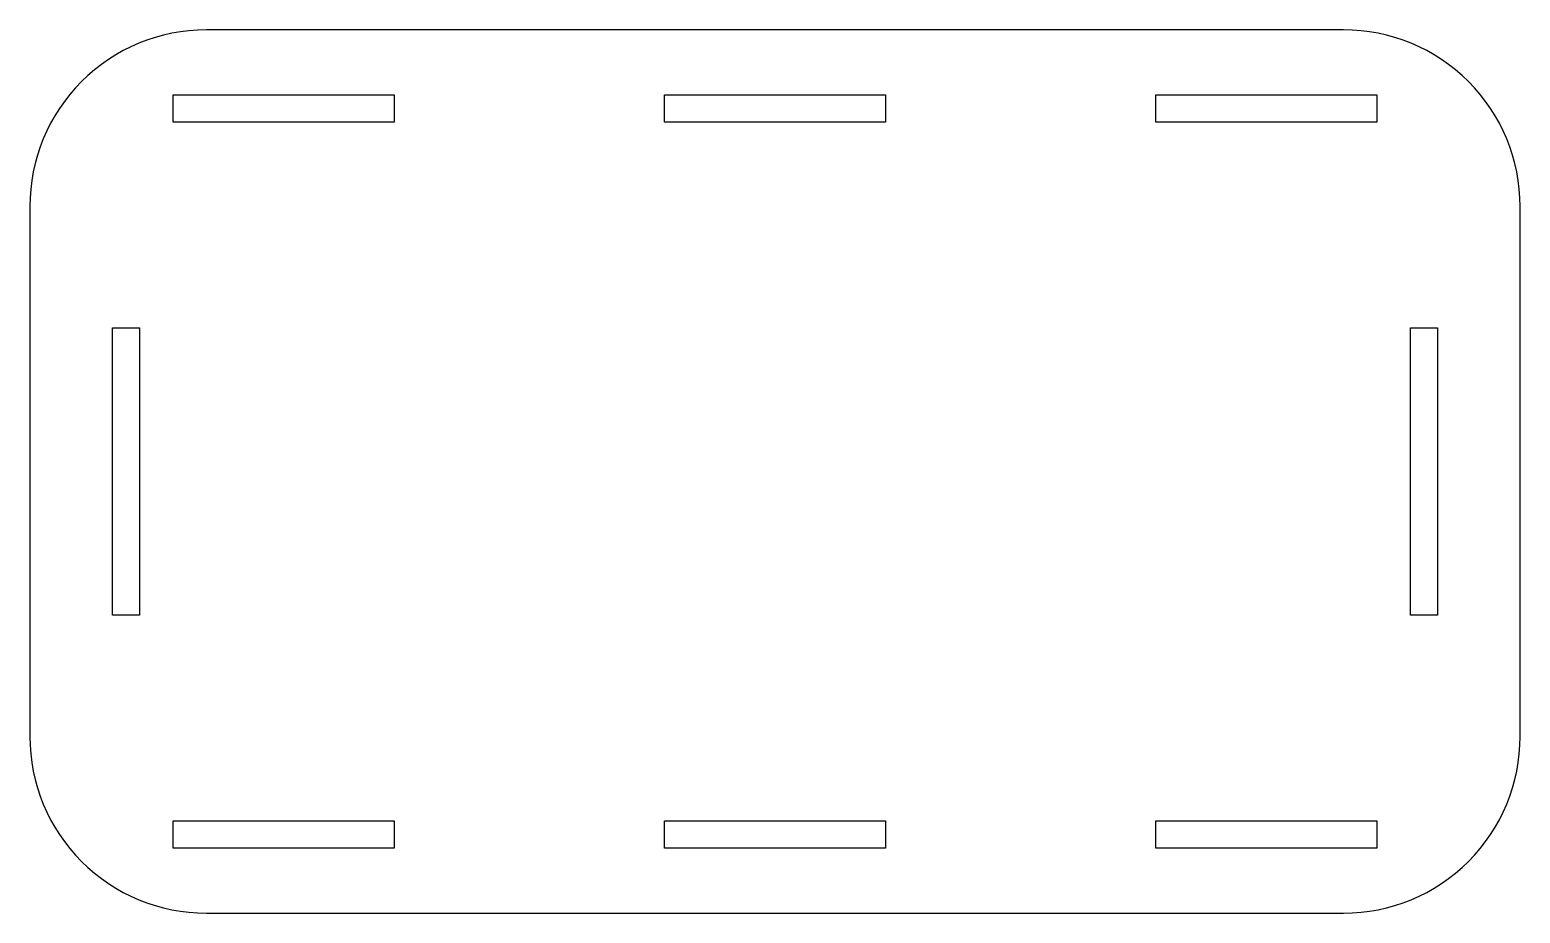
# Model space of a CAD drawing. Header units: millimetres. Extents: x -68 to 68, y -40 to 40.
import ezdxf

# ---------------------------------------------------------------- set-up
doc = ezdxf.new("R2010")
doc.units = ezdxf.units.MM
doc.layers.get('0').update_dxf_attribs({"linetype": 'CONTINUOUS'})

msp = doc.modelspace()

# ---------------------------------------------------------------- linework, layer by layer
msp.add_lwpolyline([(-67.5, -24, 0.414214), (-51.5, -40), (51.5, -40, 0.414214), (67.5, -24), (67.5, 24, 0.414214), (51.5, 40), (-51.5, 40, 0.414214), (-67.5, 24)], format="xyb", close=True)
for points in [[(-54.5, 34.1), (-34.5, 34.1), (-34.5, 31.65), (-54.5, 31.65)], [(-10, 34.1), (10, 34.1), (10, 31.65), (-10, 31.65)], [(34.5, 34.1), (54.5, 34.1), (54.5, 31.65), (34.5, 31.65)], [(-57.55, -13), (-60, -13), (-60, 13), (-57.55, 13)], [(60, -13), (57.55, -13), (57.55, 13), (60, 13)], [(-54.5, -34.1), (-54.5, -31.65), (-34.5, -31.65), (-34.5, -34.1)], [(10, -31.65), (10, -34.1), (-10, -34.1), (-10, -31.65)], [(54.5, -31.65), (54.5, -34.1), (34.5, -34.1), (34.5, -31.65)]]:
    msp.add_lwpolyline(points, close=True)

doc.saveas('drawing.dxf')
